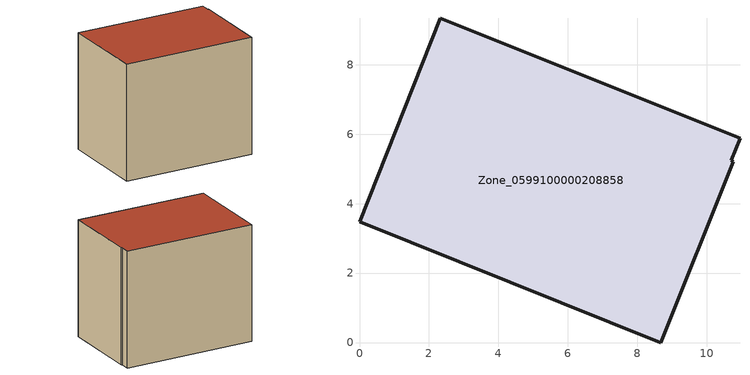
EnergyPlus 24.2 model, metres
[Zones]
Zone_0599100000208858
 floor ground (C_G): 8.68,0 0,3.48 2.33,9.33 10.96,5.88 10.7,5.24 10.76,5.21 z0.18
 wall outside (C_F): 0,3.48 8.68,0 10.76,5.21 10.7,5.24 10.96,5.88 2.33,9.33 0,3.48 z0.18:8.38
 roof outside (C_R): 10.96,5.88 2.33,9.33 0,3.48 8.68,0 10.76,5.21 10.7,5.24 z8.38
[BUILDING]
Pand.0599100000208858: North Axis=0; Terrain=City; Loads Convergence Tolerance Value=0.04; Temperature Convergence Tolerance Value=0.4; Solar Distribution=FullExterior; Maximum Number of Warmup Days=25; Minimum Number of Warmup Days=1
[Site:Location]
Rotterdam.The.Hague.AP_ZH_NLD Design_Conditions: Latitude=51.96; Longitude=4.45; Time Zone=1; Elevation=-4.5
[SITE:GROUNDTEMPERATURE:BUILDINGSURFACE]
18, 18, 18, 18, 18, 18, 18, 18, 18, 18, 18, 18
[MATERIAL] Thermal Absorptance=0.9; Solar Absorptance=0.7; Visible Absorptance=0.7
Name | Roughness | Thickness | Conductivity | Density | Specific Heat
G.TC.1965-1974 | MediumSmooth | 0.15 | 0.882353 | 540 | 1210
F.TC.1965-1974 | Rough | 0.3 | 0.697674 | 1920 | 840
R.TC.1965-1974 | MediumRough | 0.2 | 0.232558 | 1500 | 1000
[CONSTRUCTION]
C_G: G.TC.1965-1974
C_F: F.TC.1965-1974
C_R: R.TC.1965-1974
[ZONE]
Zone_0599100000208858: Type=1; Multiplier=1; Ceiling Height=Autocalculate; Volume=Autocalculate; Floor Area=autocalculate; Part of Total Floor Area=Yes
[ZONEINFILTRATION:DESIGNFLOWRATE]
Infil_Zone_0599100000208858: Zone or ZoneList or Space or SpaceList=Zone_0599100000208858; Schedule=AlwaysOn; Design Flow Rate Calculation Method=Flow/Area; Flow Rate per Floor Area=0.003; Constant Term Coefficient=1; Temperature Term Coefficient=0; Velocity Term Coefficient=0; Velocity Squared Term Coefficient=0
[HVACTEMPLATE:ZONE:IDEALLOADSAIRSYSTEM]
Zone_0599100000208858: Maximum Heating Supply Air Temperature=50; Minimum Cooling Supply Air Temperature=13; Maximum Heating Supply Air Humidity Ratio=0.0156; Minimum Cooling Supply Air Humidity Ratio=0.0077; Heating Limit=NoLimit; Cooling Limit=NoLimit; Dehumidification Control Type=ConstantSensibleHeatRatio; Cooling Sensible Heat Ratio=0.7; Dehumidification Setpoint=60; Humidification Control Type=None; Humidification Setpoint=30; Outdoor Air Method=None; Outdoor Air Flow Rate per Person=0.00944; Outdoor Air Flow Rate per Zone Floor Area=0; Outdoor Air Flow Rate per Zone=0; Demand Controlled Ventilation Type=None; Outdoor Air Economizer Type=NoEconomizer; Heat Recovery Type=None; Sensible Heat Recovery Effectiveness=0.7; Latent Heat Recovery Effectiveness=0.65
[ZONECONTROL:THERMOSTAT]
ThermostatControl_Zone_0599100000208858: Zone or ZoneList=Zone_0599100000208858; Control Type Schedule=DualSetpointControlType; Control 1=Thermostat_Zone_0599100000208858; Temperature Difference Between Cutout And Setpoint=0
[THERMOSTATSETPOINT:DUALSETPOINT]
Thermostat_Zone_0599100000208858: Heating Setpoint Temperature Schedule=HeatingSetpoint_Zone_0599100000208858; Cooling Setpoint Temperature Schedule=CoolingSetpoint_Zone_0599100000208858
[SCHEDULE:COMPACT]
HeatingSetpoint_Zone_0599100000208858: Through: 12/31, For: AllDays, Until: 24:00, 21
CoolingSetpoint_Zone_0599100000208858: Through: 12/31, For: AllDays, Until: 24:00, 24
DualSetpointControlType: Through: 12/31, For: AllDays, Until: 24:00, 4
AlwaysOn: Through: 12/31, For: AllDays, Until: 24:00, 1
